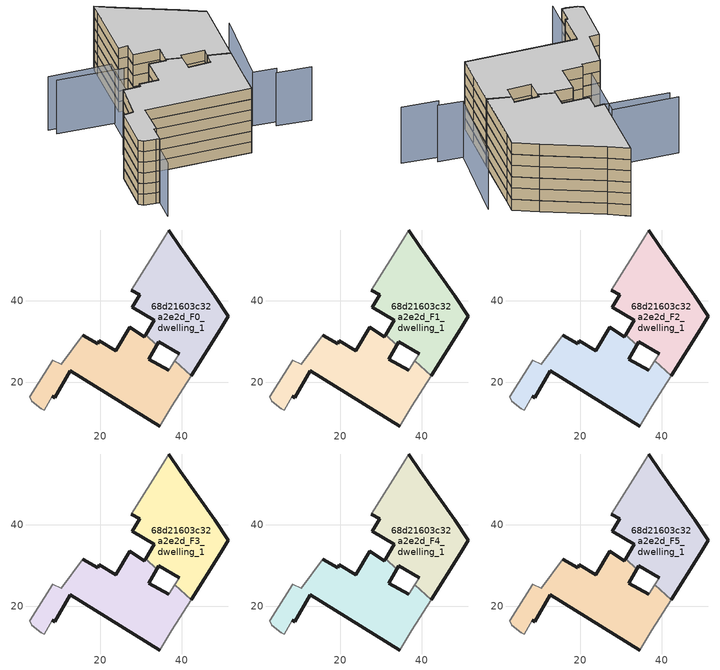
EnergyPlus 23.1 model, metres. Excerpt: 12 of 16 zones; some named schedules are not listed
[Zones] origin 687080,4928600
68d21603c32a2e2d_F0_dwelling_0
 floor ground (EU_floor_Construction): 37.5,14.1 42.28,21.66 38.22,25.28 36.73,22.99 31.87,25.7 33.87,29.16 31.07,31.65 30.81,31.23 27.18,33.52 23.81,27.79 19.72,30.21 19.27,29.44 15.6,31.6 10.41,24.39 8.26,25.37 2.57,16.49 3.14,15.31 5.43,13.56 6.15,13.18 8.18,16.55 8.71,16.24 12.63,22.82 34.54,9.27 z0
 wall outside (EU_wall_Construction): 33.87,29.16 31.87,25.7 36.73,22.99 / 34.54,9.27 12.63,22.82 8.71,16.24 8.18,16.55 / 15.6,31.6 19.27,29.44 19.72,30.21 23.81,27.79 27.18,33.52 30.81,31.23 31.07,31.65 z0:3
 wall adiabatic (EU_wall_Construction): 36.73,22.99 38.22,25.28 42.28,21.66 37.5,14.1 34.54,9.27 / 8.18,16.55 6.15,13.18 5.43,13.56 3.14,15.31 2.57,16.49 8.26,25.37 10.41,24.39 15.6,31.6 z0:3
 wall to 68d21603c32a2e2d_F0_dwelling_1 (EU_wall_Construction): 31.07,31.65 33.87,29.16 z0:3
68d21603c32a2e2d_F0_dwelling_1
 floor ground (EU_floor_Construction): 42.28,21.66 49.53,33.15 51.44,36.17 48.02,41.21 39.54,53.13 36.79,57.41 35.36,55.11 27.61,42.58 29.59,41.55 27.78,38.45 33.19,35.19 31.07,31.65 33.87,29.16 34.3,29.91 39.33,26.98 38.22,25.28 z0
 wall outside (EU_wall_Construction): 36.79,57.41 39.54,53.13 48.02,41.21 51.44,36.17 49.53,33.15 42.28,21.66 / 39.33,26.98 34.3,29.91 33.87,29.16 / 31.07,31.65 33.19,35.19 27.78,38.45 29.59,41.55 27.61,42.58 z0:3
 wall adiabatic (EU_wall_Construction): 27.61,42.58 35.36,55.11 36.79,57.41 / 42.28,21.66 38.22,25.28 39.33,26.98 z0:3
68d21603c32a2e2d_F1_dwelling_0
 floor to 68d21603c32a2e2d_F0_dwelling_0 (EU_floor_Construction): 37.5,14.1 42.28,21.66 38.22,25.28 36.73,22.99 31.87,25.7 33.87,29.16 31.07,31.65 30.81,31.23 27.18,33.52 23.81,27.79 19.72,30.21 19.27,29.44 15.6,31.6 10.41,24.39 8.26,25.37 2.57,16.49 3.14,15.31 5.43,13.56 6.15,13.18 8.18,16.55 8.71,16.24 12.63,22.82 34.54,9.27 z3
 wall outside (EU_wall_Construction): 33.87,29.16 31.87,25.7 36.73,22.99 / 34.54,9.27 12.63,22.82 8.71,16.24 8.18,16.55 / 15.6,31.6 19.27,29.44 19.72,30.21 23.81,27.79 27.18,33.52 30.81,31.23 31.07,31.65 z3:6
 wall adiabatic (EU_wall_Construction): 36.73,22.99 38.22,25.28 42.28,21.66 37.5,14.1 34.54,9.27 / 8.18,16.55 6.15,13.18 5.43,13.56 3.14,15.31 2.57,16.49 8.26,25.37 10.41,24.39 15.6,31.6 z3:6
 wall to 68d21603c32a2e2d_F1_dwelling_1 (EU_wall_Construction): 31.07,31.65 33.87,29.16 z3:6
68d21603c32a2e2d_F1_dwelling_1
 floor to 68d21603c32a2e2d_F0_dwelling_1 (EU_floor_Construction): 42.28,21.66 49.53,33.15 51.44,36.17 48.02,41.21 39.54,53.13 36.79,57.41 35.36,55.11 27.61,42.58 29.59,41.55 27.78,38.45 33.19,35.19 31.07,31.65 33.87,29.16 34.3,29.91 39.33,26.98 38.22,25.28 z3
 wall outside (EU_wall_Construction): 36.79,57.41 39.54,53.13 48.02,41.21 51.44,36.17 49.53,33.15 42.28,21.66 / 39.33,26.98 34.3,29.91 33.87,29.16 / 31.07,31.65 33.19,35.19 27.78,38.45 29.59,41.55 27.61,42.58 z3:6
 wall adiabatic (EU_wall_Construction): 27.61,42.58 35.36,55.11 36.79,57.41 / 42.28,21.66 38.22,25.28 39.33,26.98 z3:6
68d21603c32a2e2d_F2_dwelling_0
 floor to 68d21603c32a2e2d_F1_dwelling_0 (EU_floor_Construction): 37.5,14.1 42.28,21.66 38.22,25.28 36.73,22.99 31.87,25.7 33.87,29.16 31.07,31.65 30.81,31.23 27.18,33.52 23.81,27.79 19.72,30.21 19.27,29.44 15.6,31.6 10.41,24.39 8.26,25.37 2.57,16.49 3.14,15.31 5.43,13.56 6.15,13.18 8.18,16.55 8.71,16.24 12.63,22.82 34.54,9.27 z6
 wall outside (EU_wall_Construction): 33.87,29.16 31.87,25.7 36.73,22.99 / 34.54,9.27 12.63,22.82 8.71,16.24 8.18,16.55 / 15.6,31.6 19.27,29.44 19.72,30.21 23.81,27.79 27.18,33.52 30.81,31.23 31.07,31.65 z6:9
 wall adiabatic (EU_wall_Construction): 36.73,22.99 38.22,25.28 42.28,21.66 37.5,14.1 34.54,9.27 / 8.18,16.55 6.15,13.18 5.43,13.56 3.14,15.31 2.57,16.49 8.26,25.37 10.41,24.39 15.6,31.6 z6:9
 wall to 68d21603c32a2e2d_F2_dwelling_1 (EU_wall_Construction): 31.07,31.65 33.87,29.16 z6:9
68d21603c32a2e2d_F2_dwelling_1
 floor to 68d21603c32a2e2d_F1_dwelling_1 (EU_floor_Construction): 42.28,21.66 49.53,33.15 51.44,36.17 48.02,41.21 39.54,53.13 36.79,57.41 35.36,55.11 27.61,42.58 29.59,41.55 27.78,38.45 33.19,35.19 31.07,31.65 33.87,29.16 34.3,29.91 39.33,26.98 38.22,25.28 z6
 wall outside (EU_wall_Construction): 36.79,57.41 39.54,53.13 48.02,41.21 51.44,36.17 49.53,33.15 42.28,21.66 / 39.33,26.98 34.3,29.91 33.87,29.16 / 31.07,31.65 33.19,35.19 27.78,38.45 29.59,41.55 27.61,42.58 z6:9
 wall adiabatic (EU_wall_Construction): 27.61,42.58 35.36,55.11 36.79,57.41 / 42.28,21.66 38.22,25.28 39.33,26.98 z6:9
68d21603c32a2e2d_F3_dwelling_0
 floor to 68d21603c32a2e2d_F2_dwelling_0 (EU_floor_Construction): 37.5,14.1 42.28,21.66 38.22,25.28 36.73,22.99 31.87,25.7 33.87,29.16 31.07,31.65 30.81,31.23 27.18,33.52 23.81,27.79 19.72,30.21 19.27,29.44 15.6,31.6 10.41,24.39 8.26,25.37 2.57,16.49 3.14,15.31 5.43,13.56 6.15,13.18 8.18,16.55 8.71,16.24 12.63,22.82 34.54,9.27 z9
 wall outside (EU_wall_Construction): 33.87,29.16 31.87,25.7 36.73,22.99 / 34.54,9.27 12.63,22.82 8.71,16.24 8.18,16.55 / 15.6,31.6 19.27,29.44 19.72,30.21 23.81,27.79 27.18,33.52 30.81,31.23 31.07,31.65 z9:12
 wall adiabatic (EU_wall_Construction): 36.73,22.99 38.22,25.28 42.28,21.66 37.5,14.1 34.54,9.27 / 8.18,16.55 6.15,13.18 5.43,13.56 3.14,15.31 2.57,16.49 8.26,25.37 10.41,24.39 15.6,31.6 z9:12
 wall to 68d21603c32a2e2d_F3_dwelling_1 (EU_wall_Construction): 31.07,31.65 33.87,29.16 z9:12
68d21603c32a2e2d_F3_dwelling_1
 floor to 68d21603c32a2e2d_F2_dwelling_1 (EU_floor_Construction): 42.28,21.66 49.53,33.15 51.44,36.17 48.02,41.21 39.54,53.13 36.79,57.41 35.36,55.11 27.61,42.58 29.59,41.55 27.78,38.45 33.19,35.19 31.07,31.65 33.87,29.16 34.3,29.91 39.33,26.98 38.22,25.28 z9
 wall outside (EU_wall_Construction): 36.79,57.41 39.54,53.13 48.02,41.21 51.44,36.17 49.53,33.15 42.28,21.66 / 39.33,26.98 34.3,29.91 33.87,29.16 / 31.07,31.65 33.19,35.19 27.78,38.45 29.59,41.55 27.61,42.58 z9:12
 wall adiabatic (EU_wall_Construction): 27.61,42.58 35.36,55.11 36.79,57.41 / 42.28,21.66 38.22,25.28 39.33,26.98 z9:12
68d21603c32a2e2d_F4_dwelling_0
 floor to 68d21603c32a2e2d_F3_dwelling_0 (EU_floor_Construction): 37.5,14.1 42.28,21.66 38.22,25.28 36.73,22.99 31.87,25.7 33.87,29.16 31.07,31.65 30.81,31.23 27.18,33.52 23.81,27.79 19.72,30.21 19.27,29.44 15.6,31.6 10.41,24.39 8.26,25.37 2.57,16.49 3.14,15.31 5.43,13.56 6.15,13.18 8.18,16.55 8.71,16.24 12.63,22.82 34.54,9.27 z12
 wall outside (EU_wall_Construction): 33.87,29.16 31.87,25.7 36.73,22.99 / 34.54,9.27 12.63,22.82 8.71,16.24 8.18,16.55 / 15.6,31.6 19.27,29.44 19.72,30.21 23.81,27.79 27.18,33.52 30.81,31.23 31.07,31.65 z12:15
 wall adiabatic (EU_wall_Construction): 36.73,22.99 38.22,25.28 42.28,21.66 37.5,14.1 34.54,9.27 / 8.18,16.55 6.15,13.18 5.43,13.56 3.14,15.31 2.57,16.49 8.26,25.37 10.41,24.39 15.6,31.6 z12:15
 wall to 68d21603c32a2e2d_F4_dwelling_1 (EU_wall_Construction): 31.07,31.65 33.87,29.16 z12:15
68d21603c32a2e2d_F4_dwelling_1
 floor to 68d21603c32a2e2d_F3_dwelling_1 (EU_floor_Construction): 42.28,21.66 49.53,33.15 51.44,36.17 48.02,41.21 39.54,53.13 36.79,57.41 35.36,55.11 27.61,42.58 29.59,41.55 27.78,38.45 33.19,35.19 31.07,31.65 33.87,29.16 34.3,29.91 39.33,26.98 38.22,25.28 z12
 wall outside (EU_wall_Construction): 36.79,57.41 39.54,53.13 48.02,41.21 51.44,36.17 49.53,33.15 42.28,21.66 / 39.33,26.98 34.3,29.91 33.87,29.16 / 31.07,31.65 33.19,35.19 27.78,38.45 29.59,41.55 27.61,42.58 z12:15
 wall adiabatic (EU_wall_Construction): 27.61,42.58 35.36,55.11 36.79,57.41 / 42.28,21.66 38.22,25.28 39.33,26.98 z12:15
68d21603c32a2e2d_F5_dwelling_0
 floor to 68d21603c32a2e2d_F4_dwelling_0 (EU_floor_Construction): 37.5,14.1 42.28,21.66 38.22,25.28 36.73,22.99 31.87,25.7 33.87,29.16 31.07,31.65 30.81,31.23 27.18,33.52 23.81,27.79 19.72,30.21 19.27,29.44 15.6,31.6 10.41,24.39 8.26,25.37 2.57,16.49 3.14,15.31 5.43,13.56 6.15,13.18 8.18,16.55 8.71,16.24 12.63,22.82 34.54,9.27 z15
 wall outside (EU_wall_Construction): 33.87,29.16 31.87,25.7 36.73,22.99 / 34.54,9.27 12.63,22.82 8.71,16.24 8.18,16.55 / 15.6,31.6 19.27,29.44 19.72,30.21 23.81,27.79 27.18,33.52 30.81,31.23 31.07,31.65 z15:18
 wall adiabatic (EU_wall_Construction): 36.73,22.99 38.22,25.28 42.28,21.66 37.5,14.1 34.54,9.27 / 8.18,16.55 6.15,13.18 5.43,13.56 3.14,15.31 2.57,16.49 8.26,25.37 10.41,24.39 15.6,31.6 z15:18
 wall to 68d21603c32a2e2d_F5_dwelling_1 (EU_wall_Construction): 31.07,31.65 33.87,29.16 z15:18
 ceiling to 68d21603c32a2e2d_F6_dwelling_0 (EU_floor_Construction): 38.22,25.28 42.28,21.66 37.5,14.1 34.54,9.27 12.63,22.82 8.71,16.24 8.18,16.55 6.15,13.18 5.43,13.56 3.14,15.31 2.57,16.49 8.26,25.37 10.41,24.39 15.6,31.6 19.27,29.44 19.72,30.21 23.81,27.79 27.18,33.52 30.81,31.23 31.07,31.65 33.87,29.16 31.87,25.7 36.73,22.99 z18
68d21603c32a2e2d_F5_dwelling_1
 floor to 68d21603c32a2e2d_F4_dwelling_1 (EU_floor_Construction): 42.28,21.66 49.53,33.15 51.44,36.17 48.02,41.21 39.54,53.13 36.79,57.41 35.36,55.11 27.61,42.58 29.59,41.55 27.78,38.45 33.19,35.19 31.07,31.65 33.87,29.16 34.3,29.91 39.33,26.98 38.22,25.28 z15
 wall outside (EU_wall_Construction): 36.79,57.41 39.54,53.13 48.02,41.21 51.44,36.17 49.53,33.15 42.28,21.66 / 39.33,26.98 34.3,29.91 33.87,29.16 / 31.07,31.65 33.19,35.19 27.78,38.45 29.59,41.55 27.61,42.58 z15:18
 wall adiabatic (EU_wall_Construction): 27.61,42.58 35.36,55.11 36.79,57.41 / 42.28,21.66 38.22,25.28 39.33,26.98 z15:18
 ceiling to 68d21603c32a2e2d_F6_dwelling_1 (EU_floor_Construction): 39.54,53.13 48.02,41.21 51.44,36.17 49.53,33.15 42.28,21.66 38.22,25.28 39.33,26.98 34.3,29.91 33.87,29.16 31.07,31.65 33.19,35.19 27.78,38.45 29.59,41.55 27.61,42.58 35.36,55.11 36.79,57.41 z18
shading: 53.01,6.58 46.09,11.47 / 47.47,12.36 42.82,15.66 / 42.82,15.66 54.34,31.91 / 12.08,50.73 24.9,42.63 / 24.9,42.63 3.28,8.45 / 25.5,39.41 12.21,48.25 z0:15
[Building]
EU S2 Campaign: North Axis=0; Terrain=City; Solar Distribution=FullExterior
[Site:Location]
Bologna: Latitude=44.5; Longitude=11.25; Time Zone=1; Elevation=37
[SizingPeriod:WeatherFileDays]
AnnualSizingPeriod: Begin Month=1; Begin Day of Month=1; End Month=12; End Day of Month=31; Day of Week for Start Day=Monday; Use Weather File Daylight Saving Period=No; Use Weather File Rain and Snow Indicators=No
[MATERIAL]
EU_InternalMass_Material: Roughness=MediumRough; Thickness=0.1; Conductivity=1; Density=1800; Specific Heat=900; Thermal Absorptance=0.9; Solar Absorptance=0.7; Visible Absorptance=0.7
[MATERIAL:NOMASS] Roughness=MediumRough; Thermal Absorptance=0.9; Solar Absorptance=0.7; Visible Absorptance=0.7
Name | Thermal Resistance
EU_wall_NoMass | 0.905828
EU_floor_NoMass | 0.67114
[CONSTRUCTION]
EU_wall_Construction: EU_wall_NoMass
EU_floor_Construction: EU_floor_NoMass
EU_InternalMass_Construction: EU_InternalMass_Material
[ZONE] Type=1; Multiplier=1; Ceiling Height=autocalculate; Volume=1295.99; Floor Area=autocalculate; Part of Total Floor Area=Yes
68d21603c32a2e2d_F0_dwelling_0; 68d21603c32a2e2d_F1_dwelling_0; 68d21603c32a2e2d_F2_dwelling_0; 68d21603c32a2e2d_F3_dwelling_0; 68d21603c32a2e2d_F4_dwelling_0; 68d21603c32a2e2d_F5_dwelling_0; 68d21603c32a2e2d_F0_dwelling_1; 68d21603c32a2e2d_F1_dwelling_1; 68d21603c32a2e2d_F2_dwelling_1; 68d21603c32a2e2d_F3_dwelling_1; 68d21603c32a2e2d_F4_dwelling_1; 68d21603c32a2e2d_F5_dwelling_1
[INTERNALMASS] Construction=EU_InternalMass_Construction
Name | Zone or ZoneList | Surface Area
68d21603c32a2e2d_F0_dwelling_0_EU_InternalMass | 68d21603c32a2e2d_F0_dwelling_0 | 431.997
68d21603c32a2e2d_F0_dwelling_1_EU_InternalMass | 68d21603c32a2e2d_F0_dwelling_1 | 431.998
68d21603c32a2e2d_F1_dwelling_0_EU_InternalMass | 68d21603c32a2e2d_F1_dwelling_0 | 431.997
68d21603c32a2e2d_F1_dwelling_1_EU_InternalMass | 68d21603c32a2e2d_F1_dwelling_1 | 431.998
68d21603c32a2e2d_F2_dwelling_0_EU_InternalMass | 68d21603c32a2e2d_F2_dwelling_0 | 431.997
68d21603c32a2e2d_F2_dwelling_1_EU_InternalMass | 68d21603c32a2e2d_F2_dwelling_1 | 431.998
68d21603c32a2e2d_F3_dwelling_0_EU_InternalMass | 68d21603c32a2e2d_F3_dwelling_0 | 431.997
68d21603c32a2e2d_F3_dwelling_1_EU_InternalMass | 68d21603c32a2e2d_F3_dwelling_1 | 431.998
68d21603c32a2e2d_F4_dwelling_0_EU_InternalMass | 68d21603c32a2e2d_F4_dwelling_0 | 431.997
68d21603c32a2e2d_F4_dwelling_1_EU_InternalMass | 68d21603c32a2e2d_F4_dwelling_1 | 431.998
68d21603c32a2e2d_F5_dwelling_0_EU_InternalMass | 68d21603c32a2e2d_F5_dwelling_0 | 431.997
68d21603c32a2e2d_F5_dwelling_1_EU_InternalMass | 68d21603c32a2e2d_F5_dwelling_1 | 431.998
[OTHEREQUIPMENT] Fuel Type=Electricity; Design Level Calculation Method=Watts/Area; Power per Zone Floor Area=1; Fraction Latent=0; Fraction Radiant=0; Fraction Lost=0; Carbon Dioxide Generation Rate=0; EndUse Subcategory=EU_Step8_InternalGains
Name | Zone or ZoneList or Space or SpaceList | Schedule
EU_Step8_InternalGain_68d21603c32a2e2d_F0_dwelling_0_f000 | 68d21603c32a2e2d_F0_dwelling_0 | EU_Step8_GainSchedule_68d21603c32a2e2d_F0_dwelling_0_f000
EU_Step8_InternalGain_68d21603c32a2e2d_F0_dwelling_1_f000 | 68d21603c32a2e2d_F0_dwelling_1 | EU_Step8_GainSchedule_68d21603c32a2e2d_F0_dwelling_1_f000
EU_Step8_InternalGain_68d21603c32a2e2d_F1_dwelling_0_f000 | 68d21603c32a2e2d_F1_dwelling_0 | EU_Step8_GainSchedule_68d21603c32a2e2d_F1_dwelling_0_f000
EU_Step8_InternalGain_68d21603c32a2e2d_F1_dwelling_1_f000 | 68d21603c32a2e2d_F1_dwelling_1 | EU_Step8_GainSchedule_68d21603c32a2e2d_F1_dwelling_1_f000
EU_Step8_InternalGain_68d21603c32a2e2d_F2_dwelling_0_f000 | 68d21603c32a2e2d_F2_dwelling_0 | EU_Step8_GainSchedule_68d21603c32a2e2d_F2_dwelling_0_f000
EU_Step8_InternalGain_68d21603c32a2e2d_F2_dwelling_1_f000 | 68d21603c32a2e2d_F2_dwelling_1 | EU_Step8_GainSchedule_68d21603c32a2e2d_F2_dwelling_1_f000
EU_Step8_InternalGain_68d21603c32a2e2d_F3_dwelling_0_f000 | 68d21603c32a2e2d_F3_dwelling_0 | EU_Step8_GainSchedule_68d21603c32a2e2d_F3_dwelling_0_f000
EU_Step8_InternalGain_68d21603c32a2e2d_F3_dwelling_1_f000 | 68d21603c32a2e2d_F3_dwelling_1 | EU_Step8_GainSchedule_68d21603c32a2e2d_F3_dwelling_1_f000
EU_Step8_InternalGain_68d21603c32a2e2d_F4_dwelling_0_f000 | 68d21603c32a2e2d_F4_dwelling_0 | EU_Step8_GainSchedule_68d21603c32a2e2d_F4_dwelling_0_f000
EU_Step8_InternalGain_68d21603c32a2e2d_F4_dwelling_1_f000 | 68d21603c32a2e2d_F4_dwelling_1 | EU_Step8_GainSchedule_68d21603c32a2e2d_F4_dwelling_1_f000
EU_Step8_InternalGain_68d21603c32a2e2d_F5_dwelling_0_f000 | 68d21603c32a2e2d_F5_dwelling_0 | EU_Step8_GainSchedule_68d21603c32a2e2d_F5_dwelling_0_f000
EU_Step8_InternalGain_68d21603c32a2e2d_F5_dwelling_1_f000 | 68d21603c32a2e2d_F5_dwelling_1 | EU_Step8_GainSchedule_68d21603c32a2e2d_F5_dwelling_1_f000
[ZONEVENTILATION:DESIGNFLOWRATE] Schedule=EU_AlwaysOn; Design Flow Rate Calculation Method=AirChanges/Hour; Air Changes per Hour=0.73129; Ventilation Type=Natural; Fan Pressure Rise=0; Fan Total Efficiency=1; Constant Term Coefficient=1; Temperature Term Coefficient=0; Velocity Term Coefficient=0; Velocity Squared Term Coefficient=0; Minimum Indoor Temperature=-100; Maximum Indoor Temperature=100; Delta Temperature=-100; Minimum Outdoor Temperature=-100; Maximum Outdoor Temperature=100; Maximum Wind Speed=40
Name | Zone or ZoneList or Space or SpaceList
EU_ConstantAir_68d21603c32a2e2d_F0_dwelling_0 | 68d21603c32a2e2d_F0_dwelling_0
EU_ConstantAir_68d21603c32a2e2d_F0_dwelling_1 | 68d21603c32a2e2d_F0_dwelling_1
EU_ConstantAir_68d21603c32a2e2d_F1_dwelling_0 | 68d21603c32a2e2d_F1_dwelling_0
EU_ConstantAir_68d21603c32a2e2d_F1_dwelling_1 | 68d21603c32a2e2d_F1_dwelling_1
EU_ConstantAir_68d21603c32a2e2d_F2_dwelling_0 | 68d21603c32a2e2d_F2_dwelling_0
EU_ConstantAir_68d21603c32a2e2d_F2_dwelling_1 | 68d21603c32a2e2d_F2_dwelling_1
EU_ConstantAir_68d21603c32a2e2d_F3_dwelling_0 | 68d21603c32a2e2d_F3_dwelling_0
EU_ConstantAir_68d21603c32a2e2d_F3_dwelling_1 | 68d21603c32a2e2d_F3_dwelling_1
EU_ConstantAir_68d21603c32a2e2d_F4_dwelling_0 | 68d21603c32a2e2d_F4_dwelling_0
EU_ConstantAir_68d21603c32a2e2d_F4_dwelling_1 | 68d21603c32a2e2d_F4_dwelling_1
EU_ConstantAir_68d21603c32a2e2d_F5_dwelling_0 | 68d21603c32a2e2d_F5_dwelling_0
EU_ConstantAir_68d21603c32a2e2d_F5_dwelling_1 | 68d21603c32a2e2d_F5_dwelling_1
[HVACTEMPLATE:THERMOSTAT] Constant Heating Setpoint=20; Constant Cooling Setpoint=50
EU_HeatOnly_68d21603c32a2e2d_F0_dwelling_0; EU_HeatOnly_68d21603c32a2e2d_F0_dwelling_1; EU_HeatOnly_68d21603c32a2e2d_F1_dwelling_0; EU_HeatOnly_68d21603c32a2e2d_F1_dwelling_1; EU_HeatOnly_68d21603c32a2e2d_F2_dwelling_0; EU_HeatOnly_68d21603c32a2e2d_F2_dwelling_1; EU_HeatOnly_68d21603c32a2e2d_F3_dwelling_0; EU_HeatOnly_68d21603c32a2e2d_F3_dwelling_1; EU_HeatOnly_68d21603c32a2e2d_F4_dwelling_0; EU_HeatOnly_68d21603c32a2e2d_F4_dwelling_1; EU_HeatOnly_68d21603c32a2e2d_F5_dwelling_0; EU_HeatOnly_68d21603c32a2e2d_F5_dwelling_1; EU_HeatOnly_68d21603c32a2e2d_F6_dwelling_0; EU_HeatOnly_68d21603c32a2e2d_F6_dwelling_1; EU_HeatOnly_68d21603c32a2e2d_F7_dwelling_0; EU_HeatOnly_68d21603c32a2e2d_F8_dwelling_0
[HVACTEMPLATE:ZONE:IDEALLOADSAIRSYSTEM] System Availability Schedule=EU_AlwaysOn; Maximum Heating Supply Air Temperature=50; Minimum Cooling Supply Air Temperature=13; Maximum Heating Supply Air Humidity Ratio=0.0156; Minimum Cooling Supply Air Humidity Ratio=0.0077; Heating Limit=NoLimit; Cooling Limit=NoLimit; Heating Availability Schedule=EU_AlwaysOn; Cooling Availability Schedule=EU_CoolingOff; Dehumidification Control Type=ConstantSensibleHeatRatio; Cooling Sensible Heat Ratio=0.7; Dehumidification Setpoint=60; Humidification Control Type=None; Humidification Setpoint=30; Outdoor Air Method=None; Outdoor Air Flow Rate per Person=0.00944; Outdoor Air Flow Rate per Zone Floor Area=0; Outdoor Air Flow Rate per Zone=0; Demand Controlled Ventilation Type=None; Outdoor Air Economizer Type=NoEconomizer; Heat Recovery Type=None; Sensible Heat Recovery Effectiveness=0.7; Latent Heat Recovery Effectiveness=0.65
Name | Template Thermostat
68d21603c32a2e2d_F0_dwelling_0 | EU_HeatOnly_68d21603c32a2e2d_F0_dwelling_0
68d21603c32a2e2d_F0_dwelling_1 | EU_HeatOnly_68d21603c32a2e2d_F0_dwelling_1
68d21603c32a2e2d_F1_dwelling_0 | EU_HeatOnly_68d21603c32a2e2d_F1_dwelling_0
68d21603c32a2e2d_F1_dwelling_1 | EU_HeatOnly_68d21603c32a2e2d_F1_dwelling_1
68d21603c32a2e2d_F2_dwelling_0 | EU_HeatOnly_68d21603c32a2e2d_F2_dwelling_0
68d21603c32a2e2d_F2_dwelling_1 | EU_HeatOnly_68d21603c32a2e2d_F2_dwelling_1
68d21603c32a2e2d_F3_dwelling_0 | EU_HeatOnly_68d21603c32a2e2d_F3_dwelling_0
68d21603c32a2e2d_F3_dwelling_1 | EU_HeatOnly_68d21603c32a2e2d_F3_dwelling_1
68d21603c32a2e2d_F4_dwelling_0 | EU_HeatOnly_68d21603c32a2e2d_F4_dwelling_0
68d21603c32a2e2d_F4_dwelling_1 | EU_HeatOnly_68d21603c32a2e2d_F4_dwelling_1
68d21603c32a2e2d_F5_dwelling_0 | EU_HeatOnly_68d21603c32a2e2d_F5_dwelling_0
68d21603c32a2e2d_F5_dwelling_1 | EU_HeatOnly_68d21603c32a2e2d_F5_dwelling_1
